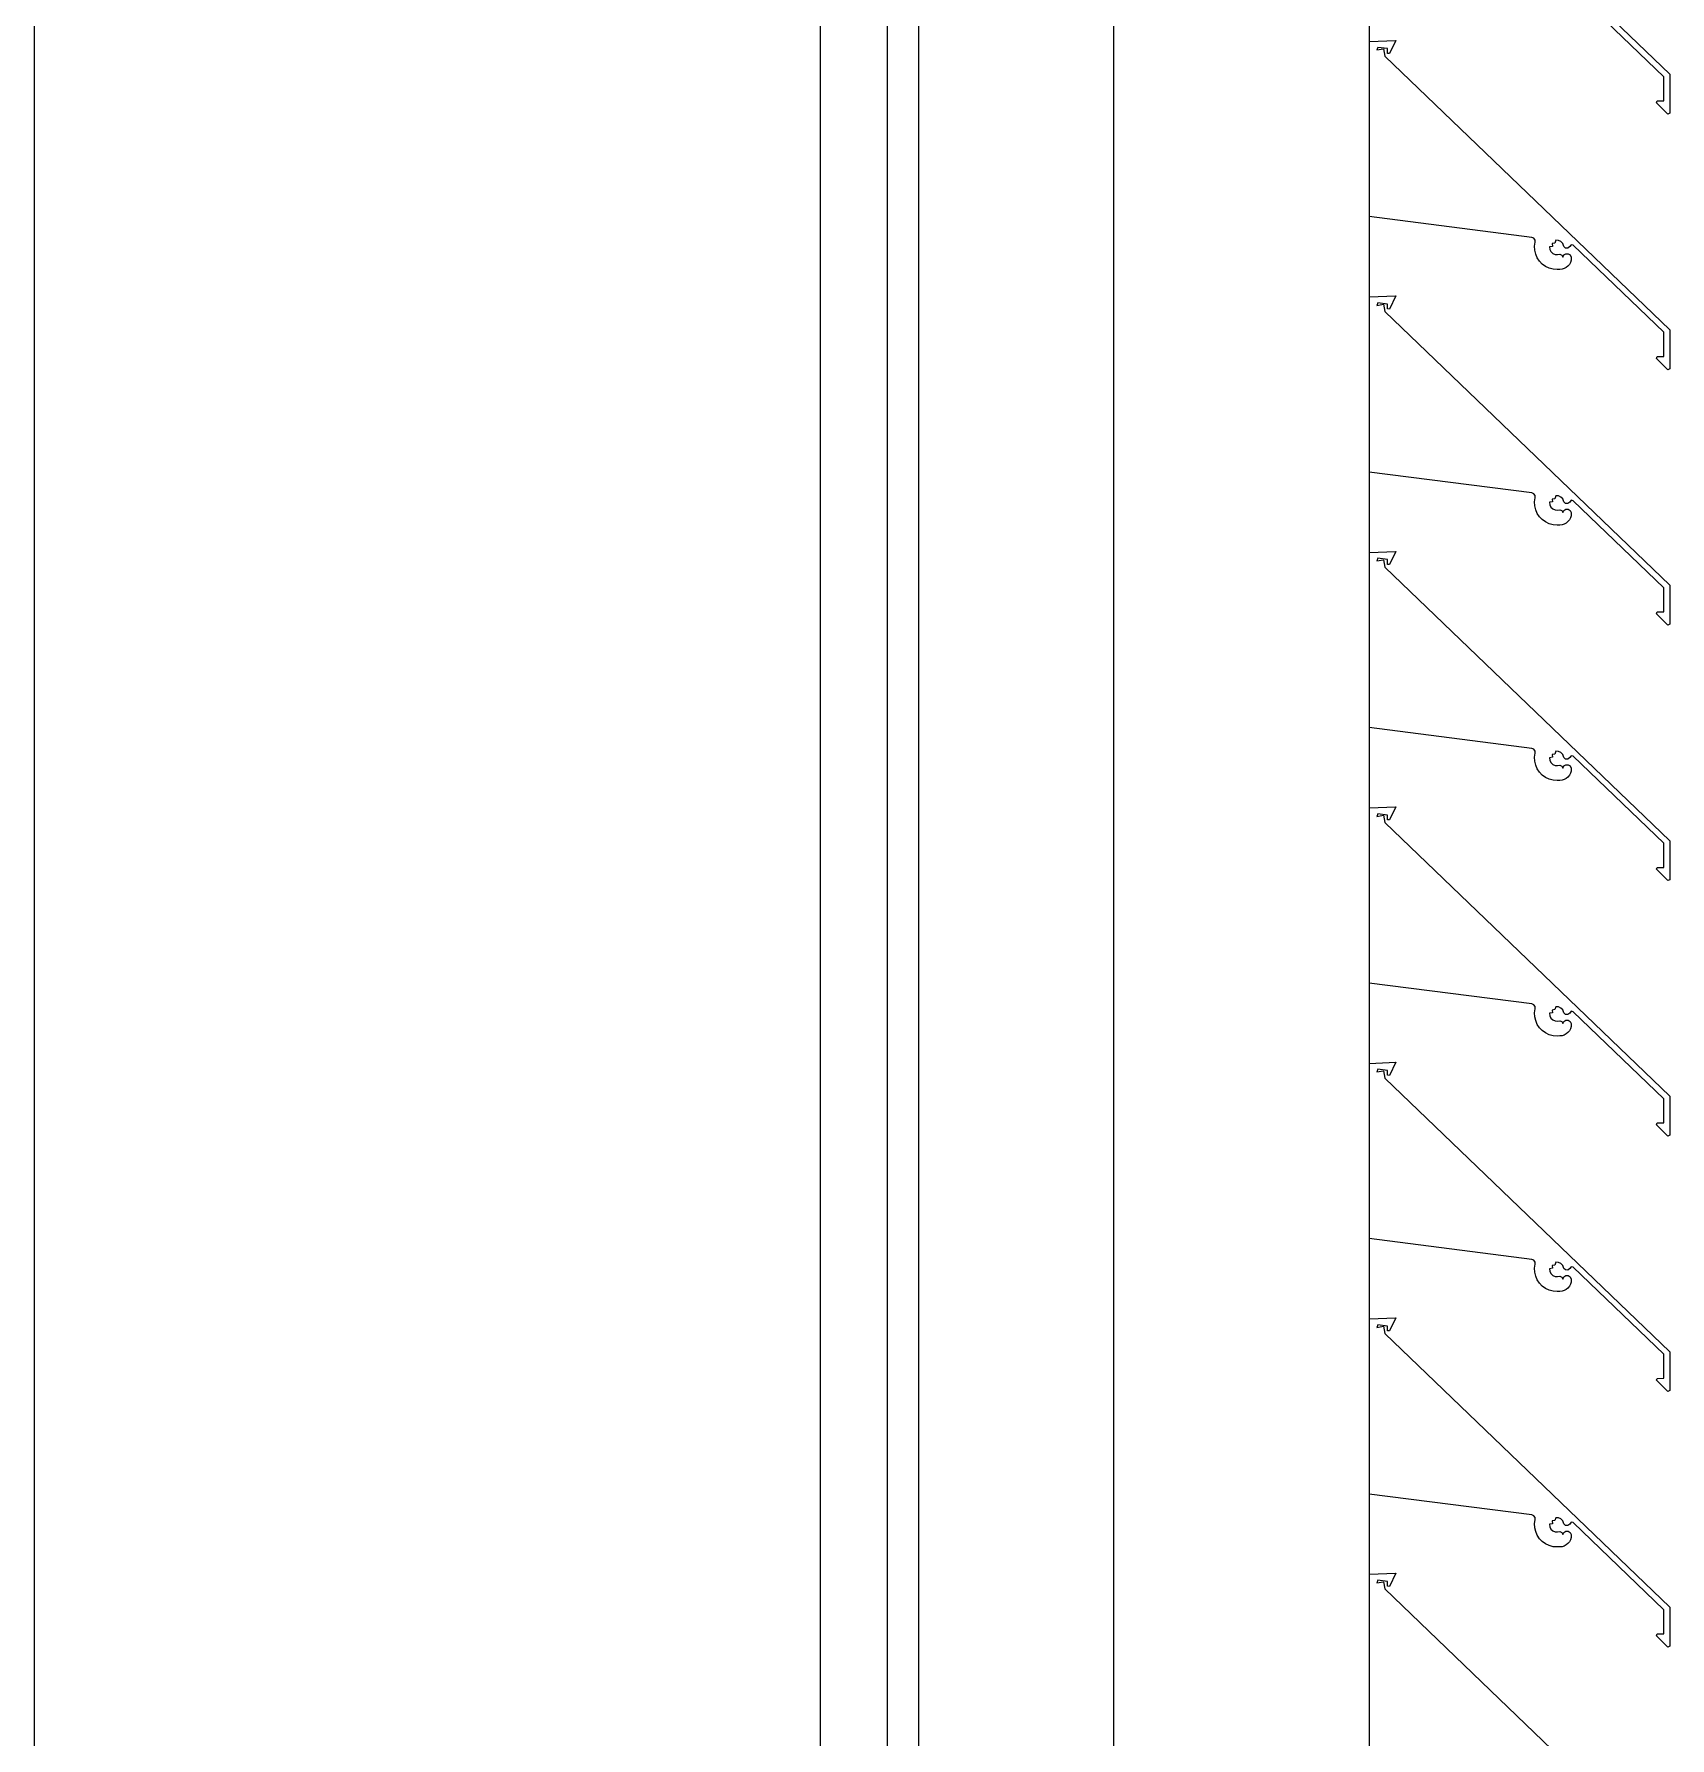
# Model space of a CAD drawing. Header units: millimetres. Extents: x -220592 to 404889, y -217665 to 38245.
# Drawn here: x 7830.176 to 7834.336, y -48037.466 to -48033.131 of the extents above; entities that cross this region are included whole.
import ezdxf

# ---------------------------------------------------------------- set-up
doc = ezdxf.new("R2010")
doc.units = ezdxf.units.MM
doc.linetypes.add('XKITLINE00', pattern=[0])
doc.layers.add('Part', color=7, linetype='Continuous', lineweight=0)

# ---------------------------------------------------------------- blocks, each defined once
blk = doc.blocks.new('*A15046')
at = {"layer": 'Part', "color": 7, "linetype": 'XKITLINE00', "lineweight": 0}
for p, q in [((92.53, 356.643483), (92.53, 93.899527)), ((94.53, 93.899527), (94.53, 244.699959))]:
    blk.add_line(p, q, dxfattribs=at)
blk = doc.blocks.new('*A15132')
at = {"layer": 'Part', "color": 7, "linetype": 'XKITLINE00', "lineweight": 0}
for p, q in [((95.925304, 177.715326), (95.992799, 177.71794)), ((95.947029, 177.700196), (95.944993, 177.693623)), ((95.944993, 177.693623), (95.962009, 177.696527)), ((95.972012, 177.697056), (95.947029, 177.700196)), ((95.962009, 177.696527), (95.964906, 177.677984)), ((95.972141, 177.684865), (95.972012, 177.697056)), ((95.992799, 177.71794), (95.977264, 177.684453)), ((95.964906, 177.677984), (96.690028, 176.981738)), ((95.977264, 177.684453), (95.972141, 177.684865)), ((96.339112, 177.216618), (95.925304, 177.269622)), ((96.344187, 177.214428), (96.339112, 177.216618)), ((96.347324, 177.209876), (96.344187, 177.214428)), ((96.346077, 177.19422), (96.347563, 177.204354)), ((96.346452, 177.183984), (96.346077, 177.19422)), ((96.348675, 177.173985), (96.346452, 177.183984)), ((96.347563, 177.204354), (96.347324, 177.209876)), ((96.352673, 177.164555), (96.348675, 177.173985)), ((96.391775, 177.193926), (96.38407, 177.19282)), ((96.38407, 177.19282), (96.384639, 177.186336)), ((96.384639, 177.186336), (96.387441, 177.180462)), ((96.387441, 177.180462), (96.392123, 177.17594)), ((96.397771, 177.20193), (96.390606, 177.200986)), ((96.390606, 177.200986), (96.391775, 177.193926)), ((96.392123, 177.17594), (96.398091, 177.173342)), ((96.400093, 177.20932), (96.397771, 177.20193)), ((96.398091, 177.173342), (96.404591, 177.172998)), ((96.406765, 177.208898), (96.400093, 177.20932)), ((96.404591, 177.172998), (96.410509, 177.173903)), ((96.412841, 177.206108), (96.406765, 177.208898)), ((96.410509, 177.173903), (96.41532, 177.171496)), ((96.417508, 177.201322), (96.412841, 177.206108)), ((96.41532, 177.171496), (96.41735, 177.166515)), ((96.41735, 177.166515), (96.420292, 177.171987)), ((96.420622, 177.193748), (96.417508, 177.201322)), ((96.420292, 177.171987), (96.425448, 177.175205)), ((96.424805, 177.189591), (96.420622, 177.193748)), ((96.430699, 177.189385), (96.424805, 177.189591)), ((96.425448, 177.175205), (96.431526, 177.175193)), ((96.435163, 177.193239), (96.430699, 177.189385)), ((96.431526, 177.175193), (96.43667, 177.171956)), ((96.438818, 177.197866), (96.435163, 177.193239)), ((96.43667, 177.171956), (96.43931, 177.166482)), ((96.443977, 177.196774), (96.438818, 177.197866)), ((96.674993, 176.975371), (96.443977, 177.196774)), ((96.358313, 177.156005), (96.352673, 177.164555)), ((96.365409, 177.148618), (96.358313, 177.156005)), ((96.373725, 177.14264), (96.365409, 177.148618)), ((96.382988, 177.138267), (96.373725, 177.14264)), ((96.392889, 177.135644), (96.382988, 177.138267)), ((96.403102, 177.134859), (96.392889, 177.135644)), ((96.409901, 177.134957), (96.403102, 177.134859)), ((96.415629, 177.135593), (96.409901, 177.134957)), ((96.42113, 177.137312), (96.415629, 177.135593)), ((96.4262, 177.140052), (96.42113, 177.137312)), ((96.430653, 177.14371), (96.4262, 177.140052)), ((96.434325, 177.148153), (96.430653, 177.14371)), ((96.437079, 177.153216), (96.434325, 177.148153)), ((96.438814, 177.158712), (96.437079, 177.153216)), ((96.43931, 177.166482), (96.438814, 177.158712)), ((96.67465, 176.914025), (96.674993, 176.975371)), ((96.690028, 176.981738), (96.689475, 176.882587)), ((96.656145, 176.909007), (96.65723, 176.913928)), ((96.684794, 176.880119), (96.656145, 176.909007)), ((96.65723, 176.913928), (96.67465, 176.914025)), ((96.689475, 176.882587), (96.684794, 176.880119))]:
    blk.add_line(p, q, dxfattribs=at)
blk = doc.blocks.new('*A15133')
at = {"layer": 'Part', "color": 7, "linetype": 'XKITLINE00', "lineweight": 0}
for p, q in [((95.925304, 177.065326), (95.992799, 177.06794)), ((95.947029, 177.050196), (95.944993, 177.043623)), ((95.944993, 177.043623), (95.962009, 177.046527)), ((95.972012, 177.047056), (95.947029, 177.050196)), ((95.962009, 177.046527), (95.964906, 177.027984)), ((95.972141, 177.034865), (95.972012, 177.047056)), ((95.992799, 177.06794), (95.977264, 177.034453)), ((95.964906, 177.027984), (96.690028, 176.331738)), ((95.977264, 177.034453), (95.972141, 177.034865)), ((96.339112, 176.566618), (95.925304, 176.619622)), ((96.344187, 176.564428), (96.339112, 176.566618)), ((96.347324, 176.559876), (96.344187, 176.564428)), ((96.346077, 176.54422), (96.347563, 176.554354)), ((96.346452, 176.533984), (96.346077, 176.54422)), ((96.348675, 176.523985), (96.346452, 176.533984)), ((96.347563, 176.554354), (96.347324, 176.559876)), ((96.352673, 176.514555), (96.348675, 176.523985)), ((96.391775, 176.543926), (96.38407, 176.54282)), ((96.38407, 176.54282), (96.384639, 176.536336)), ((96.384639, 176.536336), (96.387441, 176.530462)), ((96.387441, 176.530462), (96.392123, 176.52594)), ((96.397771, 176.55193), (96.390606, 176.550986)), ((96.390606, 176.550986), (96.391775, 176.543926)), ((96.392123, 176.52594), (96.398091, 176.523342)), ((96.400093, 176.55932), (96.397771, 176.55193)), ((96.398091, 176.523342), (96.404591, 176.522998)), ((96.406765, 176.558898), (96.400093, 176.55932)), ((96.404591, 176.522998), (96.410509, 176.523903)), ((96.412841, 176.556108), (96.406765, 176.558898)), ((96.410509, 176.523903), (96.41532, 176.521496)), ((96.417508, 176.551322), (96.412841, 176.556108)), ((96.41532, 176.521496), (96.41735, 176.516515)), ((96.41735, 176.516515), (96.420292, 176.521987)), ((96.420622, 176.543748), (96.417508, 176.551322)), ((96.420292, 176.521987), (96.425448, 176.525205)), ((96.424805, 176.539591), (96.420622, 176.543748)), ((96.430699, 176.539385), (96.424805, 176.539591)), ((96.425448, 176.525205), (96.431526, 176.525193)), ((96.435163, 176.543239), (96.430699, 176.539385)), ((96.431526, 176.525193), (96.43667, 176.521956)), ((96.438818, 176.547866), (96.435163, 176.543239)), ((96.43667, 176.521956), (96.43931, 176.516482)), ((96.443977, 176.546774), (96.438818, 176.547866)), ((96.674993, 176.325371), (96.443977, 176.546774)), ((96.358313, 176.506005), (96.352673, 176.514555)), ((96.365409, 176.498618), (96.358313, 176.506005)), ((96.373725, 176.49264), (96.365409, 176.498618)), ((96.382988, 176.488267), (96.373725, 176.49264)), ((96.392889, 176.485644), (96.382988, 176.488267)), ((96.403102, 176.484859), (96.392889, 176.485644)), ((96.409901, 176.484957), (96.403102, 176.484859)), ((96.415629, 176.485593), (96.409901, 176.484957)), ((96.42113, 176.487312), (96.415629, 176.485593)), ((96.4262, 176.490052), (96.42113, 176.487312)), ((96.430653, 176.49371), (96.4262, 176.490052)), ((96.434325, 176.498153), (96.430653, 176.49371)), ((96.437079, 176.503216), (96.434325, 176.498153)), ((96.438814, 176.508712), (96.437079, 176.503216)), ((96.43931, 176.516482), (96.438814, 176.508712)), ((96.67465, 176.264025), (96.674993, 176.325371)), ((96.690028, 176.331738), (96.689475, 176.232587)), ((96.656145, 176.259007), (96.65723, 176.263928)), ((96.684794, 176.230119), (96.656145, 176.259007)), ((96.65723, 176.263928), (96.67465, 176.264025)), ((96.689475, 176.232587), (96.684794, 176.230119))]:
    blk.add_line(p, q, dxfattribs=at)
blk = doc.blocks.new('*A15134')
at = {"layer": 'Part', "color": 7, "linetype": 'XKITLINE00', "lineweight": 0}
for p, q in [((95.925304, 176.415326), (95.992799, 176.41794)), ((95.947029, 176.400196), (95.944993, 176.393623)), ((95.944993, 176.393623), (95.962009, 176.396527)), ((95.972012, 176.397056), (95.947029, 176.400196)), ((95.962009, 176.396527), (95.964906, 176.377984)), ((95.972141, 176.384865), (95.972012, 176.397056)), ((95.992799, 176.41794), (95.977264, 176.384453)), ((95.964906, 176.377984), (96.690028, 175.681738)), ((95.977264, 176.384453), (95.972141, 176.384865)), ((96.339112, 175.916618), (95.925304, 175.969622)), ((96.344187, 175.914428), (96.339112, 175.916618)), ((96.347324, 175.909876), (96.344187, 175.914428)), ((96.346077, 175.89422), (96.347563, 175.904354)), ((96.346452, 175.883984), (96.346077, 175.89422)), ((96.348675, 175.873985), (96.346452, 175.883984)), ((96.347563, 175.904354), (96.347324, 175.909876)), ((96.352673, 175.864555), (96.348675, 175.873985)), ((96.391775, 175.893926), (96.38407, 175.89282)), ((96.38407, 175.89282), (96.384639, 175.886336)), ((96.384639, 175.886336), (96.387441, 175.880462)), ((96.387441, 175.880462), (96.392123, 175.87594)), ((96.397771, 175.90193), (96.390606, 175.900986)), ((96.390606, 175.900986), (96.391775, 175.893926)), ((96.392123, 175.87594), (96.398091, 175.873342)), ((96.400093, 175.90932), (96.397771, 175.90193)), ((96.398091, 175.873342), (96.404591, 175.872998)), ((96.406765, 175.908898), (96.400093, 175.90932)), ((96.404591, 175.872998), (96.410509, 175.873903)), ((96.412841, 175.906108), (96.406765, 175.908898)), ((96.410509, 175.873903), (96.41532, 175.871496)), ((96.417508, 175.901322), (96.412841, 175.906108)), ((96.41532, 175.871496), (96.41735, 175.866515)), ((96.41735, 175.866515), (96.420292, 175.871987)), ((96.420622, 175.893748), (96.417508, 175.901322)), ((96.420292, 175.871987), (96.425448, 175.875205)), ((96.424805, 175.889591), (96.420622, 175.893748)), ((96.430699, 175.889385), (96.424805, 175.889591)), ((96.425448, 175.875205), (96.431526, 175.875193)), ((96.435163, 175.893239), (96.430699, 175.889385)), ((96.431526, 175.875193), (96.43667, 175.871956)), ((96.438818, 175.897866), (96.435163, 175.893239)), ((96.43667, 175.871956), (96.43931, 175.866482)), ((96.443977, 175.896774), (96.438818, 175.897866)), ((96.674993, 175.675371), (96.443977, 175.896774)), ((96.358313, 175.856005), (96.352673, 175.864555)), ((96.365409, 175.848618), (96.358313, 175.856005)), ((96.373725, 175.84264), (96.365409, 175.848618)), ((96.382988, 175.838267), (96.373725, 175.84264)), ((96.392889, 175.835644), (96.382988, 175.838267)), ((96.403102, 175.834859), (96.392889, 175.835644)), ((96.409901, 175.834957), (96.403102, 175.834859)), ((96.415629, 175.835593), (96.409901, 175.834957)), ((96.42113, 175.837312), (96.415629, 175.835593)), ((96.4262, 175.840052), (96.42113, 175.837312)), ((96.430653, 175.84371), (96.4262, 175.840052)), ((96.434325, 175.848153), (96.430653, 175.84371)), ((96.437079, 175.853216), (96.434325, 175.848153)), ((96.438814, 175.858712), (96.437079, 175.853216)), ((96.43931, 175.866482), (96.438814, 175.858712)), ((96.67465, 175.614025), (96.674993, 175.675371)), ((96.690028, 175.681738), (96.689475, 175.582587)), ((96.656145, 175.609007), (96.65723, 175.613928)), ((96.684794, 175.580119), (96.656145, 175.609007)), ((96.65723, 175.613928), (96.67465, 175.614025)), ((96.689475, 175.582587), (96.684794, 175.580119))]:
    blk.add_line(p, q, dxfattribs=at)
blk = doc.blocks.new('*A15638')
at = {"layer": 'Part', "color": 7, "linetype": 'XKITLINE00', "lineweight": 0}
for p, q in [((94.700136, 154.15), (94.700136, 181.4)), ((94.780136, 154.15), (94.780136, 181.4))]:
    blk.add_line(p, q, dxfattribs=at)
blk = doc.blocks.new('*A15639')
at = {"layer": 'Part', "color": 7, "linetype": 'XKITLINE00', "lineweight": 0}
for p, q in [((95.275304, 182.26533), (95.275304, 168.465444)), ((95.925304, 182.26533), (95.925304, 168.465444))]:
    blk.add_line(p, q, dxfattribs=at)
blk = doc.blocks.new('*A15744')
at = {"layer": 'Part', "color": 7, "linetype": 'XKITLINE00', "lineweight": 0}
for p, q in [((95.925304, 175.765326), (95.992799, 175.76794)), ((95.947029, 175.750196), (95.944993, 175.743623)), ((95.944993, 175.743623), (95.962009, 175.746527)), ((95.972012, 175.747056), (95.947029, 175.750196)), ((95.962009, 175.746527), (95.964906, 175.727984)), ((95.972141, 175.734865), (95.972012, 175.747056)), ((95.992799, 175.76794), (95.977264, 175.734453)), ((95.964906, 175.727984), (96.690028, 175.031738)), ((95.977264, 175.734453), (95.972141, 175.734865)), ((96.339112, 175.266618), (95.925304, 175.319622)), ((96.344187, 175.264428), (96.339112, 175.266618)), ((96.347324, 175.259876), (96.344187, 175.264428)), ((96.346077, 175.24422), (96.347563, 175.254354)), ((96.346452, 175.233984), (96.346077, 175.24422)), ((96.348675, 175.223985), (96.346452, 175.233984)), ((96.347563, 175.254354), (96.347324, 175.259876)), ((96.352673, 175.214555), (96.348675, 175.223985)), ((96.391775, 175.243926), (96.38407, 175.24282)), ((96.38407, 175.24282), (96.384639, 175.236336)), ((96.384639, 175.236336), (96.387441, 175.230462)), ((96.387441, 175.230462), (96.392123, 175.22594)), ((96.397771, 175.25193), (96.390606, 175.250986)), ((96.390606, 175.250986), (96.391775, 175.243926)), ((96.392123, 175.22594), (96.398091, 175.223342)), ((96.400093, 175.25932), (96.397771, 175.25193)), ((96.398091, 175.223342), (96.404591, 175.222998)), ((96.406765, 175.258898), (96.400093, 175.25932)), ((96.404591, 175.222998), (96.410509, 175.223903)), ((96.412841, 175.256108), (96.406765, 175.258898)), ((96.410509, 175.223903), (96.41532, 175.221496)), ((96.417508, 175.251322), (96.412841, 175.256108)), ((96.41532, 175.221496), (96.41735, 175.216515)), ((96.41735, 175.216515), (96.420292, 175.221987)), ((96.420622, 175.243748), (96.417508, 175.251322)), ((96.420292, 175.221987), (96.425448, 175.225205)), ((96.424805, 175.239591), (96.420622, 175.243748)), ((96.430699, 175.239385), (96.424805, 175.239591)), ((96.425448, 175.225205), (96.431526, 175.225193)), ((96.435163, 175.243239), (96.430699, 175.239385)), ((96.431526, 175.225193), (96.43667, 175.221956)), ((96.438818, 175.247866), (96.435163, 175.243239)), ((96.43667, 175.221956), (96.43931, 175.216482)), ((96.443977, 175.246774), (96.438818, 175.247866)), ((96.674993, 175.025371), (96.443977, 175.246774)), ((96.358313, 175.206005), (96.352673, 175.214555)), ((96.365409, 175.198618), (96.358313, 175.206005)), ((96.373725, 175.19264), (96.365409, 175.198618)), ((96.382988, 175.188267), (96.373725, 175.19264)), ((96.392889, 175.185644), (96.382988, 175.188267)), ((96.403102, 175.184859), (96.392889, 175.185644)), ((96.409901, 175.184957), (96.403102, 175.184859)), ((96.415629, 175.185593), (96.409901, 175.184957)), ((96.42113, 175.187312), (96.415629, 175.185593)), ((96.4262, 175.190052), (96.42113, 175.187312)), ((96.430653, 175.19371), (96.4262, 175.190052)), ((96.434325, 175.198153), (96.430653, 175.19371)), ((96.437079, 175.203216), (96.434325, 175.198153)), ((96.438814, 175.208712), (96.437079, 175.203216)), ((96.43931, 175.216482), (96.438814, 175.208712)), ((96.67465, 174.964025), (96.674993, 175.025371)), ((96.690028, 175.031738), (96.689475, 174.932587)), ((96.656145, 174.959007), (96.65723, 174.963928)), ((96.684794, 174.930119), (96.656145, 174.959007)), ((96.65723, 174.963928), (96.67465, 174.964025)), ((96.689475, 174.932587), (96.684794, 174.930119))]:
    blk.add_line(p, q, dxfattribs=at)
blk = doc.blocks.new('*A15745')
at = {"layer": 'Part', "color": 7, "linetype": 'XKITLINE00', "lineweight": 0}
for p, q in [((95.925304, 175.115326), (95.992799, 175.11794)), ((95.947029, 175.100196), (95.944993, 175.093623)), ((95.944993, 175.093623), (95.962009, 175.096527)), ((95.972012, 175.097056), (95.947029, 175.100196)), ((95.962009, 175.096527), (95.964906, 175.077984)), ((95.972141, 175.084865), (95.972012, 175.097056)), ((95.992799, 175.11794), (95.977264, 175.084453)), ((95.964906, 175.077984), (96.690028, 174.381738)), ((95.977264, 175.084453), (95.972141, 175.084865)), ((96.339112, 174.616618), (95.925304, 174.669622)), ((96.344187, 174.614428), (96.339112, 174.616618)), ((96.347324, 174.609876), (96.344187, 174.614428)), ((96.346077, 174.59422), (96.347563, 174.604354)), ((96.346452, 174.583984), (96.346077, 174.59422)), ((96.348675, 174.573985), (96.346452, 174.583984)), ((96.347563, 174.604354), (96.347324, 174.609876)), ((96.352673, 174.564555), (96.348675, 174.573985)), ((96.391775, 174.593926), (96.38407, 174.59282)), ((96.38407, 174.59282), (96.384639, 174.586336)), ((96.384639, 174.586336), (96.387441, 174.580462)), ((96.387441, 174.580462), (96.392123, 174.57594)), ((96.397771, 174.60193), (96.390606, 174.600986)), ((96.390606, 174.600986), (96.391775, 174.593926)), ((96.392123, 174.57594), (96.398091, 174.573342)), ((96.400093, 174.60932), (96.397771, 174.60193)), ((96.398091, 174.573342), (96.404591, 174.572998)), ((96.406765, 174.608898), (96.400093, 174.60932)), ((96.404591, 174.572998), (96.410509, 174.573903)), ((96.412841, 174.606108), (96.406765, 174.608898)), ((96.410509, 174.573903), (96.41532, 174.571496)), ((96.417508, 174.601322), (96.412841, 174.606108)), ((96.41532, 174.571496), (96.41735, 174.566515)), ((96.41735, 174.566515), (96.420292, 174.571987)), ((96.420622, 174.593748), (96.417508, 174.601322)), ((96.420292, 174.571987), (96.425448, 174.575205)), ((96.424805, 174.589591), (96.420622, 174.593748)), ((96.430699, 174.589385), (96.424805, 174.589591)), ((96.425448, 174.575205), (96.431526, 174.575193)), ((96.435163, 174.593239), (96.430699, 174.589385)), ((96.431526, 174.575193), (96.43667, 174.571956)), ((96.438818, 174.597866), (96.435163, 174.593239)), ((96.43667, 174.571956), (96.43931, 174.566482)), ((96.443977, 174.596774), (96.438818, 174.597866)), ((96.674993, 174.375371), (96.443977, 174.596774)), ((96.358313, 174.556005), (96.352673, 174.564555)), ((96.365409, 174.548618), (96.358313, 174.556005)), ((96.373725, 174.54264), (96.365409, 174.548618)), ((96.382988, 174.538267), (96.373725, 174.54264)), ((96.392889, 174.535644), (96.382988, 174.538267)), ((96.403102, 174.534859), (96.392889, 174.535644)), ((96.409901, 174.534957), (96.403102, 174.534859)), ((96.415629, 174.535593), (96.409901, 174.534957)), ((96.42113, 174.537312), (96.415629, 174.535593)), ((96.4262, 174.540052), (96.42113, 174.537312)), ((96.430653, 174.54371), (96.4262, 174.540052)), ((96.434325, 174.548153), (96.430653, 174.54371)), ((96.437079, 174.553216), (96.434325, 174.548153)), ((96.438814, 174.558712), (96.437079, 174.553216)), ((96.43931, 174.566482), (96.438814, 174.558712)), ((96.67465, 174.314025), (96.674993, 174.375371)), ((96.690028, 174.381738), (96.689475, 174.282587)), ((96.656145, 174.309007), (96.65723, 174.313928)), ((96.684794, 174.280119), (96.656145, 174.309007)), ((96.65723, 174.313928), (96.67465, 174.314025)), ((96.689475, 174.282587), (96.684794, 174.280119))]:
    blk.add_line(p, q, dxfattribs=at)
blk = doc.blocks.new('*A15746')
at = {"layer": 'Part', "color": 7, "linetype": 'XKITLINE00', "lineweight": 0}
for p, q in [((95.925304, 174.465326), (95.992799, 174.46794)), ((95.947029, 174.450196), (95.944993, 174.443623)), ((95.944993, 174.443623), (95.962009, 174.446527)), ((95.972012, 174.447056), (95.947029, 174.450196)), ((95.962009, 174.446527), (95.964906, 174.427984)), ((95.972141, 174.434865), (95.972012, 174.447056)), ((95.992799, 174.46794), (95.977264, 174.434453)), ((95.964906, 174.427984), (96.690028, 173.731738)), ((95.977264, 174.434453), (95.972141, 174.434865)), ((96.339112, 173.966618), (95.925304, 174.019622)), ((96.344187, 173.964428), (96.339112, 173.966618)), ((96.347324, 173.959876), (96.344187, 173.964428)), ((96.346077, 173.94422), (96.347563, 173.954354)), ((96.346452, 173.933984), (96.346077, 173.94422)), ((96.348675, 173.923985), (96.346452, 173.933984)), ((96.347563, 173.954354), (96.347324, 173.959876)), ((96.352673, 173.914555), (96.348675, 173.923985)), ((96.391775, 173.943926), (96.38407, 173.94282)), ((96.38407, 173.94282), (96.384639, 173.936336)), ((96.384639, 173.936336), (96.387441, 173.930462)), ((96.387441, 173.930462), (96.392123, 173.92594)), ((96.397771, 173.95193), (96.390606, 173.950986)), ((96.390606, 173.950986), (96.391775, 173.943926)), ((96.392123, 173.92594), (96.398091, 173.923342)), ((96.400093, 173.95932), (96.397771, 173.95193)), ((96.398091, 173.923342), (96.404591, 173.922998)), ((96.406765, 173.958898), (96.400093, 173.95932)), ((96.404591, 173.922998), (96.410509, 173.923903)), ((96.412841, 173.956108), (96.406765, 173.958898)), ((96.410509, 173.923903), (96.41532, 173.921496)), ((96.417508, 173.951322), (96.412841, 173.956108)), ((96.41532, 173.921496), (96.41735, 173.916515)), ((96.41735, 173.916515), (96.420292, 173.921987)), ((96.420622, 173.943748), (96.417508, 173.951322)), ((96.420292, 173.921987), (96.425448, 173.925205)), ((96.424805, 173.939591), (96.420622, 173.943748)), ((96.430699, 173.939385), (96.424805, 173.939591)), ((96.425448, 173.925205), (96.431526, 173.925193)), ((96.435163, 173.943239), (96.430699, 173.939385)), ((96.431526, 173.925193), (96.43667, 173.921956)), ((96.438818, 173.947866), (96.435163, 173.943239)), ((96.43667, 173.921956), (96.43931, 173.916482)), ((96.443977, 173.946774), (96.438818, 173.947866)), ((96.674993, 173.725371), (96.443977, 173.946774)), ((96.358313, 173.906005), (96.352673, 173.914555)), ((96.365409, 173.898618), (96.358313, 173.906005)), ((96.373725, 173.89264), (96.365409, 173.898618)), ((96.382988, 173.888267), (96.373725, 173.89264)), ((96.392889, 173.885644), (96.382988, 173.888267)), ((96.403102, 173.884859), (96.392889, 173.885644)), ((96.409901, 173.884957), (96.403102, 173.884859)), ((96.415629, 173.885593), (96.409901, 173.884957)), ((96.42113, 173.887312), (96.415629, 173.885593)), ((96.4262, 173.890052), (96.42113, 173.887312)), ((96.430653, 173.89371), (96.4262, 173.890052)), ((96.434325, 173.898153), (96.430653, 173.89371)), ((96.437079, 173.903216), (96.434325, 173.898153)), ((96.438814, 173.908712), (96.437079, 173.903216)), ((96.43931, 173.916482), (96.438814, 173.908712)), ((96.67465, 173.664025), (96.674993, 173.725371)), ((96.690028, 173.731738), (96.689475, 173.632587)), ((96.656145, 173.659007), (96.65723, 173.663928)), ((96.684794, 173.630119), (96.656145, 173.659007)), ((96.65723, 173.663928), (96.67465, 173.664025)), ((96.689475, 173.632587), (96.684794, 173.630119))]:
    blk.add_line(p, q, dxfattribs=at)
blk = doc.blocks.new('*A15747')
at = {"layer": 'Part', "color": 7, "linetype": 'XKITLINE00', "lineweight": 0}
for p, q in [((95.925304, 173.815326), (95.992799, 173.81794)), ((95.947029, 173.800196), (95.944993, 173.793623)), ((95.944993, 173.793623), (95.962009, 173.796527)), ((95.972012, 173.797056), (95.947029, 173.800196)), ((95.962009, 173.796527), (95.964906, 173.777984)), ((95.972141, 173.784865), (95.972012, 173.797056)), ((95.992799, 173.81794), (95.977264, 173.784453)), ((95.964906, 173.777984), (96.690028, 173.081738)), ((95.977264, 173.784453), (95.972141, 173.784865)), ((96.339112, 173.316618), (95.925304, 173.369622)), ((96.344187, 173.314428), (96.339112, 173.316618)), ((96.347324, 173.309876), (96.344187, 173.314428)), ((96.346077, 173.29422), (96.347563, 173.304354)), ((96.346452, 173.283984), (96.346077, 173.29422)), ((96.348675, 173.273985), (96.346452, 173.283984)), ((96.347563, 173.304354), (96.347324, 173.309876)), ((96.352673, 173.264555), (96.348675, 173.273985)), ((96.391775, 173.293926), (96.38407, 173.29282)), ((96.38407, 173.29282), (96.384639, 173.286336)), ((96.384639, 173.286336), (96.387441, 173.280462)), ((96.387441, 173.280462), (96.392123, 173.27594)), ((96.397771, 173.30193), (96.390606, 173.300986)), ((96.390606, 173.300986), (96.391775, 173.293926)), ((96.392123, 173.27594), (96.398091, 173.273342)), ((96.400093, 173.30932), (96.397771, 173.30193)), ((96.398091, 173.273342), (96.404591, 173.272998)), ((96.406765, 173.308898), (96.400093, 173.30932)), ((96.404591, 173.272998), (96.410509, 173.273903)), ((96.412841, 173.306108), (96.406765, 173.308898)), ((96.410509, 173.273903), (96.41532, 173.271496)), ((96.417508, 173.301322), (96.412841, 173.306108)), ((96.41532, 173.271496), (96.41735, 173.266515)), ((96.41735, 173.266515), (96.420292, 173.271987)), ((96.420622, 173.293748), (96.417508, 173.301322)), ((96.420292, 173.271987), (96.425448, 173.275205)), ((96.424805, 173.289591), (96.420622, 173.293748)), ((96.430699, 173.289385), (96.424805, 173.289591)), ((96.425448, 173.275205), (96.431526, 173.275193)), ((96.435163, 173.293239), (96.430699, 173.289385)), ((96.431526, 173.275193), (96.43667, 173.271956)), ((96.438818, 173.297866), (96.435163, 173.293239)), ((96.43667, 173.271956), (96.43931, 173.266482)), ((96.443977, 173.296774), (96.438818, 173.297866)), ((96.674993, 173.075371), (96.443977, 173.296774)), ((96.358313, 173.256005), (96.352673, 173.264555)), ((96.365409, 173.248618), (96.358313, 173.256005)), ((96.373725, 173.24264), (96.365409, 173.248618)), ((96.382988, 173.238267), (96.373725, 173.24264)), ((96.392889, 173.235644), (96.382988, 173.238267)), ((96.403102, 173.234859), (96.392889, 173.235644)), ((96.409901, 173.234957), (96.403102, 173.234859)), ((96.415629, 173.235593), (96.409901, 173.234957)), ((96.42113, 173.237312), (96.415629, 173.235593)), ((96.4262, 173.240052), (96.42113, 173.237312)), ((96.430653, 173.24371), (96.4262, 173.240052)), ((96.434325, 173.248153), (96.430653, 173.24371)), ((96.437079, 173.253216), (96.434325, 173.248153)), ((96.438814, 173.258712), (96.437079, 173.253216)), ((96.43931, 173.266482), (96.438814, 173.258712)), ((96.67465, 173.014025), (96.674993, 173.075371)), ((96.690028, 173.081738), (96.689475, 172.982587)), ((96.656145, 173.009007), (96.65723, 173.013928)), ((96.684794, 172.980119), (96.656145, 173.009007)), ((96.65723, 173.013928), (96.67465, 173.014025)), ((96.689475, 172.982587), (96.684794, 172.980119))]:
    blk.add_line(p, q, dxfattribs=at)
blk = doc.blocks.new('*A15748')
at = {"layer": 'Part', "color": 7, "linetype": 'XKITLINE00', "lineweight": 0}
for p, q in [((95.925304, 173.165326), (95.992799, 173.16794)), ((95.947029, 173.150196), (95.944993, 173.143623)), ((95.944993, 173.143623), (95.962009, 173.146527)), ((95.972012, 173.147056), (95.947029, 173.150196)), ((95.962009, 173.146527), (95.964906, 173.127984)), ((95.972141, 173.134865), (95.972012, 173.147056)), ((95.992799, 173.16794), (95.977264, 173.134453)), ((95.964906, 173.127984), (96.690028, 172.431738)), ((95.977264, 173.134453), (95.972141, 173.134865)), ((96.339112, 172.666618), (95.925304, 172.719622)), ((96.344187, 172.664428), (96.339112, 172.666618)), ((96.347324, 172.659876), (96.344187, 172.664428)), ((96.346077, 172.64422), (96.347563, 172.654354)), ((96.346452, 172.633984), (96.346077, 172.64422)), ((96.348675, 172.623985), (96.346452, 172.633984)), ((96.347563, 172.654354), (96.347324, 172.659876)), ((96.352673, 172.614555), (96.348675, 172.623985)), ((96.391775, 172.643926), (96.38407, 172.64282)), ((96.38407, 172.64282), (96.384639, 172.636336)), ((96.384639, 172.636336), (96.387441, 172.630462)), ((96.387441, 172.630462), (96.392123, 172.62594)), ((96.397771, 172.65193), (96.390606, 172.650986)), ((96.390606, 172.650986), (96.391775, 172.643926)), ((96.392123, 172.62594), (96.398091, 172.623342)), ((96.400093, 172.65932), (96.397771, 172.65193)), ((96.398091, 172.623342), (96.404591, 172.622998)), ((96.406765, 172.658898), (96.400093, 172.65932)), ((96.404591, 172.622998), (96.410509, 172.623903)), ((96.412841, 172.656108), (96.406765, 172.658898)), ((96.410509, 172.623903), (96.41532, 172.621496)), ((96.417508, 172.651322), (96.412841, 172.656108)), ((96.41532, 172.621496), (96.41735, 172.616515)), ((96.41735, 172.616515), (96.420292, 172.621987)), ((96.420622, 172.643748), (96.417508, 172.651322)), ((96.420292, 172.621987), (96.425448, 172.625205)), ((96.424805, 172.639591), (96.420622, 172.643748)), ((96.430699, 172.639385), (96.424805, 172.639591)), ((96.425448, 172.625205), (96.431526, 172.625193)), ((96.435163, 172.643239), (96.430699, 172.639385)), ((96.431526, 172.625193), (96.43667, 172.621956)), ((96.438818, 172.647866), (96.435163, 172.643239)), ((96.43667, 172.621956), (96.43931, 172.616482)), ((96.443977, 172.646774), (96.438818, 172.647866)), ((96.674993, 172.425371), (96.443977, 172.646774)), ((96.358313, 172.606005), (96.352673, 172.614555)), ((96.365409, 172.598618), (96.358313, 172.606005)), ((96.373725, 172.59264), (96.365409, 172.598618)), ((96.382988, 172.588267), (96.373725, 172.59264)), ((96.392889, 172.585644), (96.382988, 172.588267)), ((96.403102, 172.584859), (96.392889, 172.585644)), ((96.409901, 172.584957), (96.403102, 172.584859)), ((96.415629, 172.585593), (96.409901, 172.584957)), ((96.42113, 172.587312), (96.415629, 172.585593)), ((96.4262, 172.590052), (96.42113, 172.587312)), ((96.430653, 172.59371), (96.4262, 172.590052)), ((96.434325, 172.598153), (96.430653, 172.59371)), ((96.437079, 172.603216), (96.434325, 172.598153)), ((96.438814, 172.608712), (96.437079, 172.603216)), ((96.43931, 172.616482), (96.438814, 172.608712)), ((96.67465, 172.364025), (96.674993, 172.425371)), ((96.690028, 172.431738), (96.689475, 172.332587)), ((96.656145, 172.359007), (96.65723, 172.363928)), ((96.684794, 172.330119), (96.656145, 172.359007)), ((96.65723, 172.363928), (96.67465, 172.364025)), ((96.689475, 172.332587), (96.684794, 172.330119))]:
    blk.add_line(p, q, dxfattribs=at)

msp = doc.modelspace()

# ---------------------------------------------------------------- block references
at = {"color": 7, "lineweight": 0}
for name in ['*A15046', '*A15639', '*A15638', '*A15132', '*A15133', '*A15134', '*A15744', '*A15745', '*A15746', '*A15747', '*A15748']:
    msp.add_blockref(name, (7737.6457, -48210.2152), dxfattribs=at)

doc.saveas('drawing.dxf')
